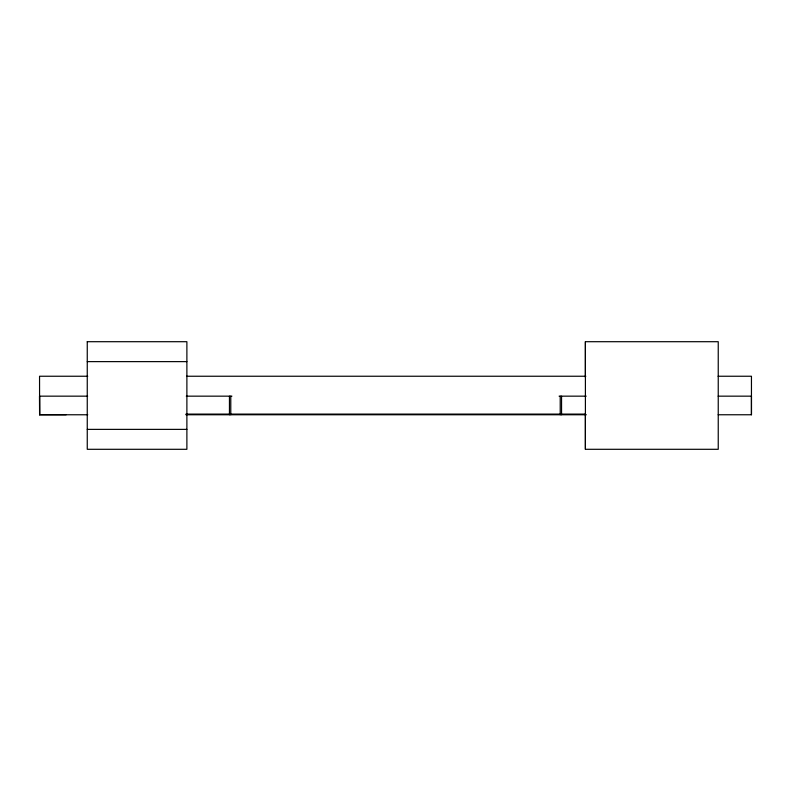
<?xml version="1.0" encoding="UTF-8"?>
<svg xmlns="http://www.w3.org/2000/svg" width="791" height="791" viewBox="0 0 791 791"><rect width="100%" height="100%" fill="white"/><g stroke="black" fill="none" stroke-linecap="round" stroke-linejoin="round"><path stroke-width="1.19" d="M87.752 376.239L39.55 376.239L39.599 414.771L39.55 396.162L87.663 396.162M585.399 377.327L585.399 341.702L718.238 341.702L718.238 449.298L585.399 449.298L585.399 413.663M585.399 449.298L585.399 341.702M718.149 414.761L751.45 414.761L751.45 396.162L718.139 396.162M39.55 396.153L39.59 414.761L66.157 414.751M87.257 361.625L186.884 361.625M186.627 376.239L585.834 376.239M718.08 376.239L751.45 376.239L751.45 414.761M186.29 396.162L231.921 396.162M559.079 396.162L586.21 396.162M185.934 414.098L585.518 414.098M39.55 414.761L87.752 414.771M185.934 414.761L586.329 414.761M87.257 429.375L186.884 429.375M561.551 396.162L561.551 414.761M560.216 396.162L560.216 414.761M230.784 396.162L230.784 414.761M229.449 396.162L229.449 414.761M87.257 341.702L87.257 449.298L186.884 449.298L186.884 341.702L87.257 341.702"/></g></svg>
